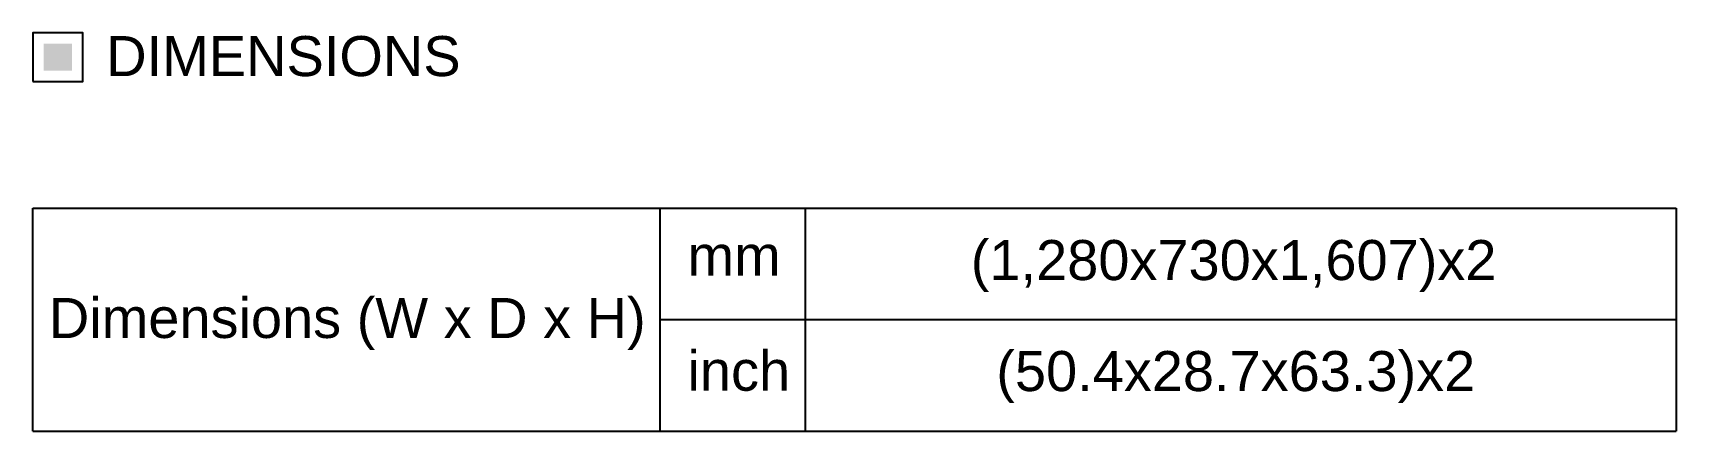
# Model space of a CAD drawing. Extents: x 594 to 813, y 174 to 240.
# Drawn here: x 769.09 to 788.23, y 191.27 to 195.92 of the extents above; entities that cross this region are included whole.
import ezdxf
from ezdxf.enums import TextEntityAlignment as Align

# ---------------------------------------------------------------- set-up
doc = ezdxf.new("R2010")
doc.units = 0
doc.header["$MEASUREMENT"] = 0
doc.layers.add('AC.REF(S). PIPING', color=3, linetype='CONTINUOUS', lineweight=30)
doc.layers.add('LG-DIMENSION', color=7, linetype='CONTINUOUS')
doc.layers.add('LG-TEXT', color=4, linetype='CONTINUOUS')
doc.styles.add('LG-TEXT', font='arial.ttf')

# ---------------------------------------------------------------- blocks, each defined once
blk = doc.blocks.new('A$C1B0F26B3')
at = {"layer": 'LG-TEXT'}
blk.add_hatch(color=1, dxfattribs=at).paths.add_polyline_path([(45.6, 191.5), (12.7, 191.5), (12.7, 160), (45.6, 160)])
at = {"layer": 'LG-DIMENSION'}
blk.add_line((1597.5, 0), (1914.7, 0), dxfattribs=at)
at = {"layer": 'LG-TEXT', "color": 3, "linetype": 'Continuous'}
for p, q in [((0, 0), (1914.7, 0)), ((0, -260.1), (0, 0)), ((1914.7, 0), (1914.7, -260.1)), ((730.7, -130), (1914.7, -130)), ((0, -260.1), (1914.7, -260.1))]:
    blk.add_line(p, q, dxfattribs=at)
at = {"layer": 'LG-TEXT'}
blk.add_line((730.7, 0), (730.7, -229), dxfattribs=at)
at = {"layer": 'LG-TEXT', "color": 3}
for p, q in [((730.7, 0), (730.7, -260.1)), ((899.9, 0), (899.9, -229)), ((899.9, 0), (899.9, -260.1))]:
    blk.add_line(p, q, dxfattribs=at)
at = {"layer": 'LG-TEXT', "color": 1}
blk.add_lwpolyline([(0, 147.3), (58.3, 147.3), (58.3, 204.2), (0, 204.2)], close=True, dxfattribs=at)
at = {"layer": 'LG-TEXT', "color": 2, "style": 'LG-TEXT'}
blk.add_text('DIMENSIONS', height=46.67, dxfattribs=at).set_placement((292, 177.1), align=Align.MIDDLE_CENTER)
for s, height, p in [('(1,280x730x1,607)x2', 46.667, (1092.9, -84)), ('mm', 46.67, (762.8, -78.8)), ('Dimensions (W x D x H)', 46.667, (18.7, -151.5)), ('inch', 46.67, (762.8, -213)), ('(50.4x28.7x63.3)x2', 46.667, (1122.6, -213.4))]:
    blk.add_text(s, height=height, dxfattribs=at).set_placement(p)

msp = doc.modelspace()

# ---------------------------------------------------------------- block references
at = {"layer": 'AC.REF(S). PIPING', "linetype": 'Continuous', "xscale": 0.0099999999999909, "yscale": 0.0099999999999909, "zscale": 0.0099999999999909}
msp.add_blockref('A$C1B0F26B3', (769.086, 193.874), dxfattribs=at)

doc.saveas('drawing.dxf')
